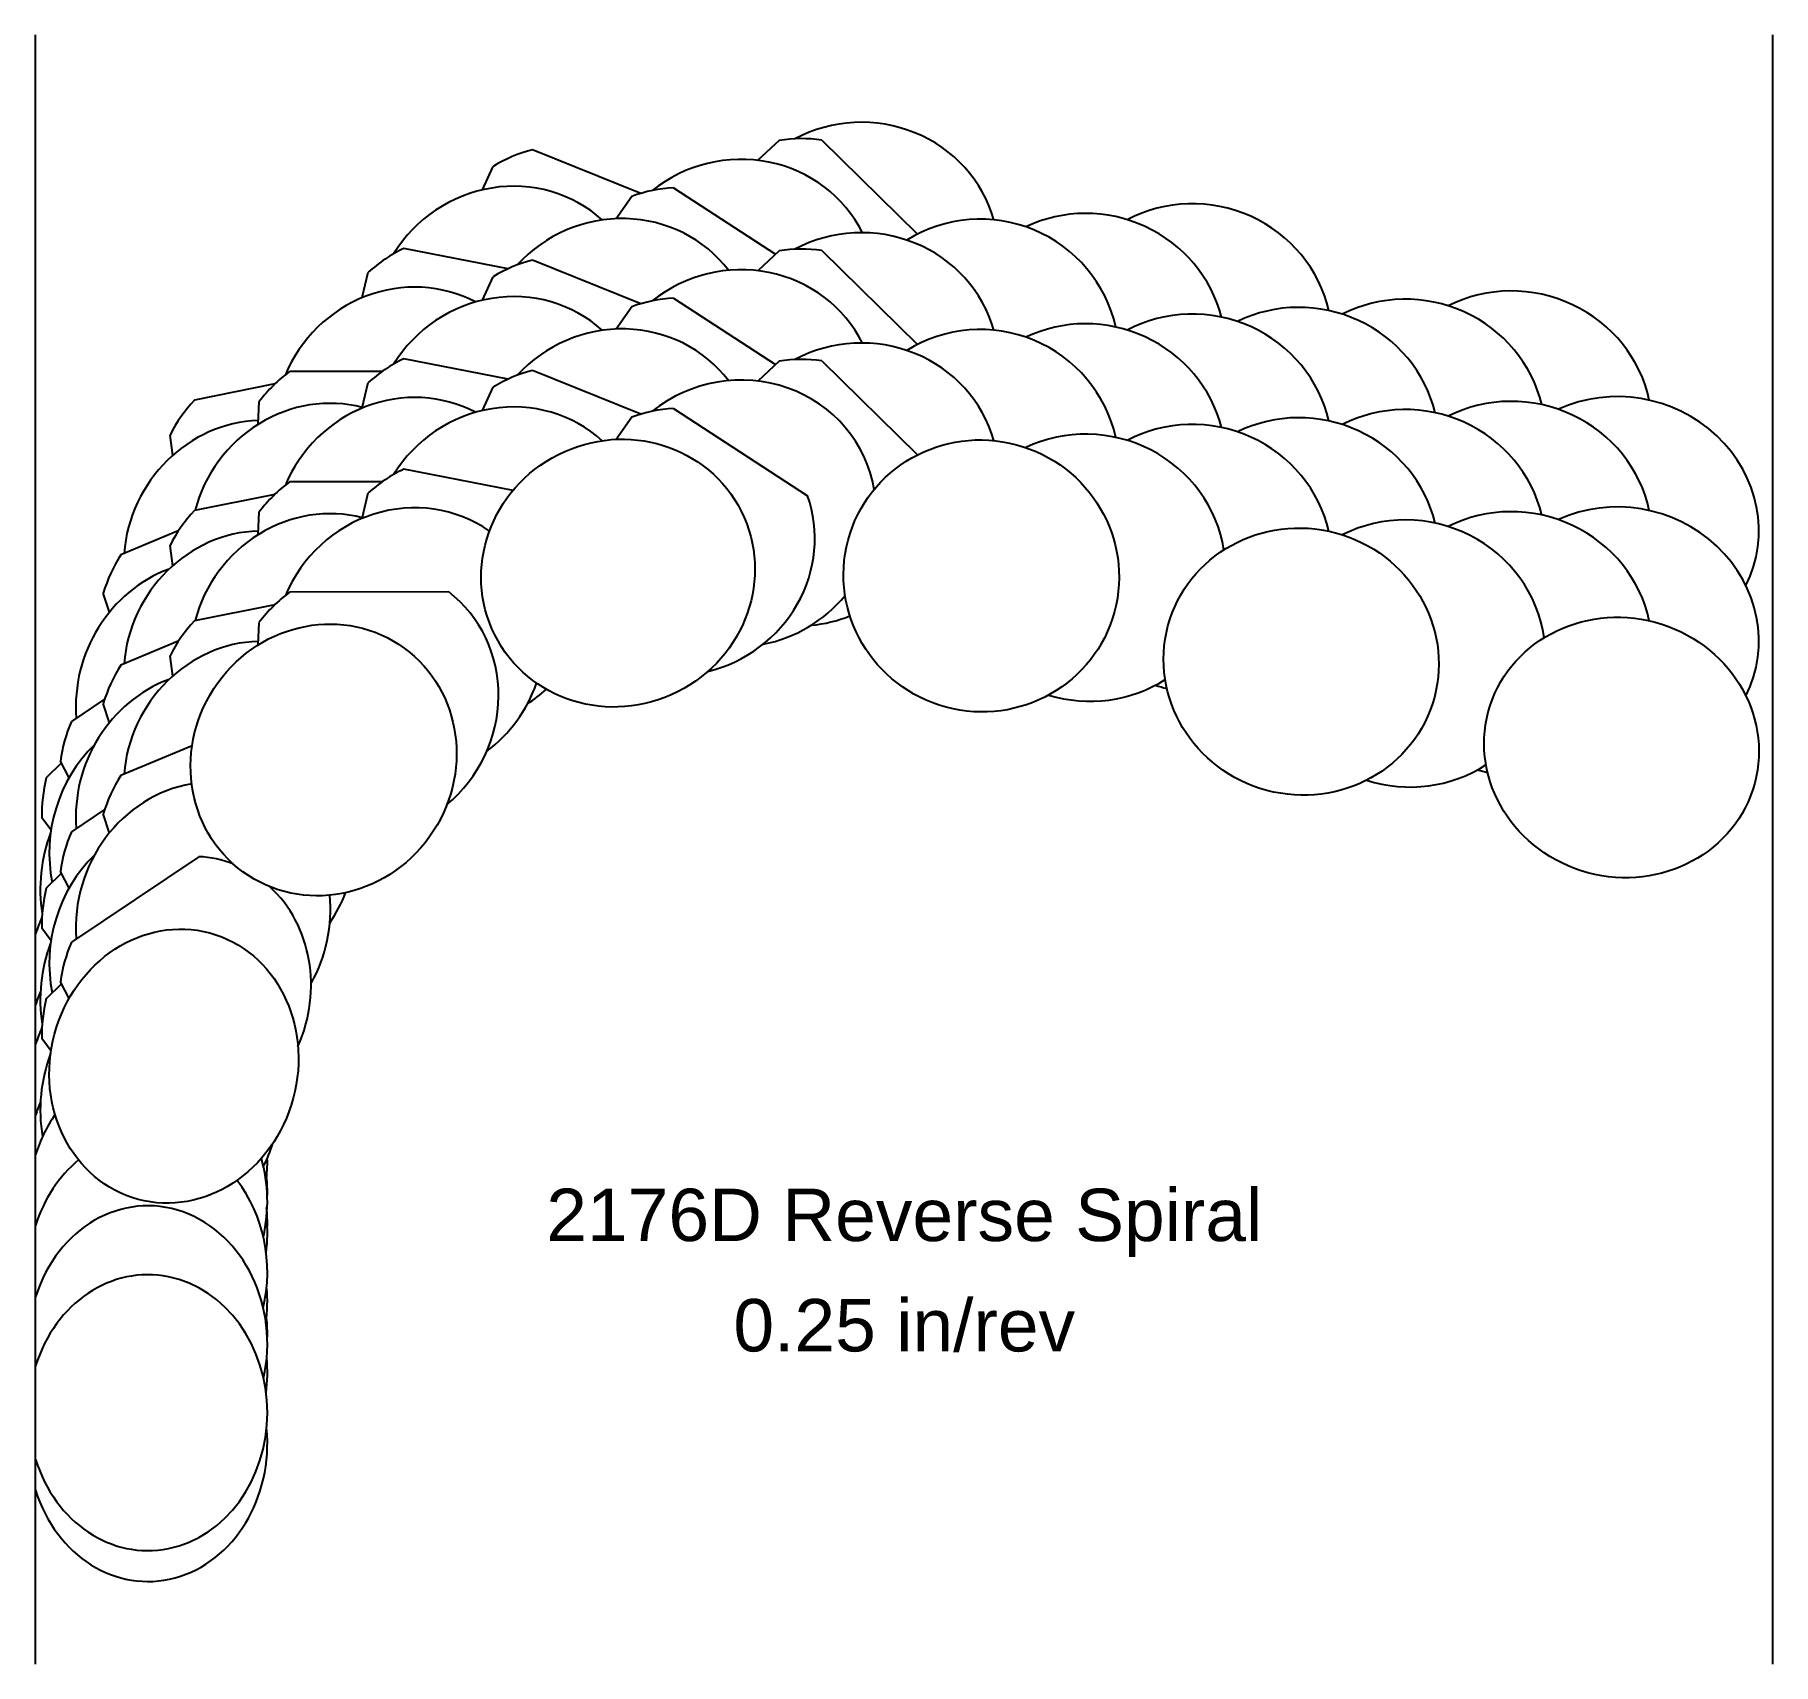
# Model space of a CAD drawing. Header units: inches. Extents: x -3.94 to 0, y -2.57 to 1.12.
import ezdxf
from ezdxf.enums import TextEntityAlignment as Align

# ---------------------------------------------------------------- set-up
doc = ezdxf.new("R2010")
doc.units = ezdxf.units.IN
doc.header["$MEASUREMENT"] = 0
for name, color, linetype, true_color in [('Blade_1', 30, 'Continuous', 0xff7f00), ('Blade_2', 7, 'Continuous', 0xcccc00), ('Blade_3', 7, 'Continuous', 0x00cc00), ('Blade_4', 7, 'Continuous', 0x00cccc), ('Blade_5', 7, 'Continuous', 0x0066cc), ('Blade_6', 190, 'Continuous', 0x7f00ff)]:
    doc.layers.add(name, color=color, linetype=linetype, true_color=true_color)
doc.layers.add('Gage_Line', color=7, linetype='Continuous')
doc.styles.get("Standard").update_dxf_attribs({"font": 'arial.ttf'})

msp = doc.modelspace()

# ---------------------------------------------------------------- linework, layer by layer
at = {"layer": 'Blade_1'}
for centre, major_axis, ratio, start_param, end_param in [((-1.7943, 0.3935), (0.3019, -0.0809), 0.984808, 6.757505, 8.681427), ((-2.6175, 0.3998), (0.2793, 0.1401), 0.963048, 6.463639, 8.232164), ((-1.0693, 0.1993), (0.3019, -0.0809), 0.965926, 6.766873, 8.588475), ((-2.6175, 0.1498), (0.2793, 0.1401), 0.963048, 6.463639, 8.232164), ((-1.7943, 0.1435), (0.3019, -0.0809), 0.984808, 6.757505, 8.681427), ((-0.3433, 0.0048), (0.3019, -0.0809), 0.939693, 6.09199, 8.57788), ((-3.2849, -0.0234), (0.1702, 0.2621), 0.948815, 6.587454, 8.191588), ((-1.0693, -0.0507), (0.3019, -0.0809), 0.965926, 6.766873, 8.588475), ((-3.2849, -0.2734), (0.1702, 0.2621), 0.948815, 6.587454, 8.191588), ((-0.3433, -0.2452), (0.3019, -0.0809), 0.939693, 6.09199, 8.57788), ((-3.6241, -0.7171), (0.0812, 0.3018), 0.896171, 7.266464, 8.363744), ((-3.6241, -0.9671), (0.0812, 0.3018), 0.896171, 7.266464, 8.363744), ((-3.6829, -1.5022), (0, 0.3125), 0.866025, 4.678463, 4.821782), ((-3.6829, -2.0022), (0, 0.3125), 0.866025, 1.916735, 7.508043), ((-3.6829, -1.7522), (0, 0.3125), 0.866025, 4.561732, 4.821782)]:
    msp.add_ellipse(centre, major_axis=major_axis, ratio=ratio, start_param=start_param, end_param=end_param, dxfattribs=at)
for centre, major_axis, ratio in [((-2.6175, -0.1002), (0.2793, 0.1401), 0.963048), ((-1.7943, -0.1065), (0.3019, -0.0809), 0.984808), ((-1.0693, -0.3007), (0.3019, -0.0809), 0.965926), ((-3.2849, -0.5234), (0.1702, 0.2621), 0.948815), ((-0.3433, -0.4952), (0.3019, -0.0809), 0.939693), ((-3.6241, -1.2171), (0.0812, 0.3018), 0.896171)]:
    msp.add_ellipse(centre, major_axis=major_axis, ratio=ratio, dxfattribs=at)
at = {"layer": 'Blade_2'}
for p, q in [((-2.5863, 0.7533), (-2.622, 0.7028)), ((-2.4916, 0.773), (-2.2607, 0.6225)), ((-2.4916, 0.523), (-2.2607, 0.3725)), ((-2.5863, 0.5033), (-2.622, 0.4528)), ((-3.152, 0.3568), (-3.3617, 0.3564)), ((-3.4331, 0.2371), (-3.4306, 0.2883)), ((-2.5863, 0.2533), (-2.622, 0.2028)), ((-2.4916, 0.273), (-2.1878, 0.0751)), ((-3.152, 0.1068), (-3.3617, 0.1064)), ((-3.4331, -0.0129), (-3.4306, 0.0383)), ((-3.0012, -0.1429), (-3.3617, -0.1436)), ((-3.4331, -0.2629), (-3.4306, -0.2117)), ((-3.781, -0.3856), (-3.8564, -0.4361)), ((-3.8618, -0.5641), (-3.8811, -0.5263)), ((-3.781, -0.6356), (-3.8564, -0.6861)), ((-3.5676, -0.7426), (-3.8564, -0.9361)), ((-3.8618, -0.8141), (-3.8811, -0.7763)), ((-3.8618, -1.0641), (-3.8811, -1.0263))]:
    msp.add_line(p, q, dxfattribs=at)
for centre, major_axis, ratio, start_param, end_param in [((-2.4823, 0.4706), (0.2882, 0.1208), 0.963726, 7.499997, 7.811257), ((-2.4823, 0.2206), (0.2882, 0.1208), 0.963726, 7.499997, 7.811257), ((-3.1918, 0.1095), (0.1865, 0.2508), 0.954517, 7.539379, 7.850762), ((-2.4823, -0.0294), (0.2882, 0.1208), 0.963726, 7.499997, 7.811257), ((-3.1918, -0.1405), (0.1865, 0.2508), 0.954517, 7.539379, 7.850762), ((-2.4823, -0.0294), (0.2882, 0.1208), 0.963726, 4.54988, 6.22518), ((-3.1918, -0.3905), (0.1865, 0.2508), 0.954517, 7.539379, 7.850762), ((-3.1918, -0.3905), (0.1865, 0.2508), 0.954517, 4.46523, 6.265596), ((-3.5986, -0.5519), (0.0975, 0.2969), 0.903577, 7.759139, 8.059724), ((-3.5986, -0.8019), (0.0975, 0.2969), 0.903577, 7.759139, 8.059724), ((-3.5986, -1.0519), (0.0975, 0.2969), 0.903577, 6.239744, 6.522893), ((-3.5986, -1.0519), (0.0975, 0.2969), 0.903577, 4.600903, 5.894285), ((-3.5986, -1.0519), (0.0975, 0.2969), 0.903577, 7.759139, 8.059724), ((-3.6829, -1.846), (0, 0.3125), 0.866025, 4.4598, 7.508043), ((-3.6829, -1.596), (0, 0.3125), 0.866025, 4.571183, 4.82882)]:
    msp.add_ellipse(centre, major_axis=major_axis, ratio=ratio, start_param=start_param, end_param=end_param, dxfattribs=at)
at = {"layer": 'Blade_3'}
for centre, major_axis, ratio, start_param, end_param in [((-2.3447, 0.5349), (0.2991, 0.0906), 0.964323, 6.446089, 8.246823), ((-1.5526, 0.4121), (0.3019, -0.0809), 0.965926, 6.779281, 8.576487), ((-2.3447, 0.2849), (0.2991, 0.0906), 0.964323, 6.446089, 8.246823), ((-3.0904, 0.2405), (0.2019, 0.2385), 0.959956, 6.492692, 8.176024), ((-0.8277, 0.2178), (0.3019, -0.0809), 0.965926, 6.765809, 8.603136), ((-1.5526, 0.1621), (0.3019, -0.0809), 0.965926, 6.779281, 8.576487), ((-2.3447, 0.0349), (0.2991, 0.0906), 0.964323, 6.158468, 8.246823), ((-3.0904, -0.0095), (0.2019, 0.2385), 0.959956, 6.492692, 8.176024), ((-0.8277, -0.0322), (0.3019, -0.0809), 0.965926, 6.765809, 8.603136), ((-1.5526, -0.0879), (0.3019, -0.0809), 0.965926, 6.687871, 8.576487), ((-3.0904, -0.2595), (0.2019, 0.2385), 0.959956, 6.369778, 8.176024), ((-0.8277, -0.2822), (0.3019, -0.0809), 0.965926, 6.671882, 8.603136), ((-3.5578, -0.3829), (0.1141, 0.2909), 0.910856, 6.961275, 8.345552), ((-2.3447, 0.0349), (0.2991, 0.0906), 0.964323, 4.608779, 5.316577), ((-3.5578, -0.6329), (0.1141, 0.2909), 0.910856, 6.961275, 8.345552), ((-3.0904, -0.2595), (0.2019, 0.2385), 0.959956, 4.476873, 5.098739), ((-1.5526, -0.0879), (0.3019, -0.0809), 0.965926, 4.676319, 5.561837), ((-0.8277, -0.2822), (0.3019, -0.0809), 0.965926, 4.661957, 5.570349), ((-3.5578, -0.8829), (0.1141, 0.2909), 0.910856, 6.779835, 8.345552), ((-3.5578, -0.8829), (0.1141, 0.2909), 0.910856, 4.560233, 5.228229), ((-3.6829, -1.184), (0, 0.3125), 0.866025, 7.403022, 7.508043), ((-3.6829, -1.434), (0, 0.3125), 0.866025, 7.403022, 7.508043), ((-3.6829, -1.684), (0, 0.3125), 0.866025, 6.903383, 7.508043), ((-3.6829, -1.434), (0, 0.3125), 0.866025, 4.568802, 4.738616), ((-3.6829, -1.684), (0, 0.3125), 0.866025, 4.450131, 5.441848)]:
    msp.add_ellipse(centre, major_axis=major_axis, ratio=ratio, start_param=start_param, end_param=end_param, dxfattribs=at)
at = {"layer": 'Blade_4'}
for p, q in [((-2.2527, 0.8801), (-2.3004, 0.835)), ((-2.1554, 0.8807), (-1.9385, 0.6678)), ((-2.8665, 0.5895), (-3.1032, 0.6353)), ((-2.1554, 0.6307), (-1.9385, 0.4178)), ((-2.2527, 0.6301), (-2.3004, 0.585)), ((-3.1973, 0.5239), (-3.1836, 0.5814)), ((-2.8665, 0.3395), (-3.1032, 0.3853)), ((-2.2527, 0.3801), (-2.3004, 0.335)), ((-2.1554, 0.3807), (-1.9385, 0.1678)), ((-3.1973, 0.2739), (-3.1836, 0.3314)), ((-3.2663, 0.2343), (-3.2662, 0.2344)), ((-2.8554, 0.0873), (-3.1032, 0.1353)), ((-3.1973, 0.0239), (-3.1836, 0.0814)), ((-3.6141, -0.0046), (-3.7441, -0.0587)), ((-3.7704, -0.189), (-3.7841, -0.1453)), ((-3.6141, -0.2546), (-3.7441, -0.3087)), ((-3.7704, -0.439), (-3.7841, -0.3953)), ((-3.5828, -0.4916), (-3.7441, -0.5587)), ((-3.7704, -0.689), (-3.7841, -0.6453))]:
    msp.add_line(p, q, dxfattribs=at)
for centre, major_axis, ratio, start_param, end_param in [((-2.206, 0.5822), (0.3068, 0.0593), 0.96483, 7.506646, 7.819874), ((-2.9816, 0.3592), (0.2227, 0.2192), 0.960767, 7.504265, 7.815919), ((-2.206, 0.3322), (0.3068, 0.0593), 0.96483, 7.506646, 7.819874), ((-2.9816, 0.1092), (0.2227, 0.2192), 0.960767, 7.504265, 7.815919), ((-2.206, 0.0822), (0.3068, 0.0593), 0.96483, 7.506646, 7.819874), ((-2.9816, -0.1408), (0.2227, 0.2192), 0.960767, 7.504265, 7.815919), ((-3.5053, -0.2225), (0.1265, 0.2858), 0.924298, 7.68306, 7.98941), ((-2.206, 0.0822), (0.3068, 0.0593), 0.96483, 4.612052, 4.902314), ((-3.5053, -0.4725), (0.1265, 0.2858), 0.924298, 7.68306, 7.98941), ((-2.9816, -0.1408), (0.2227, 0.2192), 0.960767, 4.499833, 4.672961), ((-3.5053, -0.7225), (0.1265, 0.2858), 0.924298, 7.68306, 7.98941), ((-3.5053, -0.7225), (0.1265, 0.2858), 0.924298, 4.518063, 4.765343), ((-3.6829, -1.0234), (0, 0.3125), 0.866025, 7.375364, 7.508043), ((-3.6829, -1.2734), (0, 0.3125), 0.866025, 7.375364, 7.508043), ((-3.6829, -1.5234), (0, 0.3125), 0.866025, 7.173853, 7.508043), ((-3.6829, -1.5234), (0, 0.3125), 0.866025, 4.45257, 5.030237)]:
    msp.add_ellipse(centre, major_axis=major_axis, ratio=ratio, start_param=start_param, end_param=end_param, dxfattribs=at)
at = {"layer": 'Blade_5'}
for centre, major_axis, ratio, start_param, end_param in [((-2.0676, 0.6194), (0.3113, 0.0272), 0.965239, 6.463525, 8.266829), ((-2.8656, 0.471), (0.2417, 0.198), 0.961565, 6.425126, 8.197208), ((-1.311, 0.4341), (0.3019, -0.0809), 0.965926, 6.754958, 8.618432), ((-2.0676, 0.3694), (0.3113, 0.0272), 0.965239, 6.463525, 8.266829), ((-2.8656, 0.221), (0.2417, 0.198), 0.961565, 6.425126, 8.197208), ((-0.586, 0.2399), (0.3019, -0.0809), 0.953717, 6.731057, 8.606149), ((-1.311, 0.1841), (0.3019, -0.0809), 0.965926, 6.754958, 8.618432), ((-2.0676, 0.1194), (0.3113, 0.0272), 0.965239, 6.463525, 8.266829), ((-2.8656, -0.029), (0.2417, 0.198), 0.961565, 6.425126, 8.197208), ((-0.586, -0.0101), (0.3019, -0.0809), 0.953717, 6.731057, 8.606149), ((-3.4425, -0.0628), (0.1429, 0.2779), 0.930939, 6.754426, 8.277793), ((-1.311, -0.0659), (0.3019, -0.0809), 0.965926, 6.754958, 8.618432), ((-0.586, -0.2601), (0.3019, -0.0809), 0.953717, 6.731057, 8.606149), ((-3.4425, -0.3128), (0.1429, 0.2779), 0.930939, 6.754426, 8.277793), ((-3.4425, -0.5628), (0.1429, 0.2779), 0.930939, 6.754426, 8.277793), ((-1.311, -0.0659), (0.3019, -0.0809), 0.965926, 4.675966, 4.763234), ((-0.586, -0.2601), (0.3019, -0.0809), 0.953717, 4.688716, 4.766294), ((-3.6554, -0.801), (0.0543, 0.3077), 0.864592, 7.635915, 8.234837), ((-3.6554, -1.051), (0.0543, 0.3077), 0.864592, 7.635915, 8.234837), ((-3.6554, -1.301), (0.0543, 0.3077), 0.864592, 7.635915, 8.250719), ((-3.6554, -1.301), (0.0543, 0.3077), 0.864592, 4.384487, 4.566897), ((-3.6829, -1.5721), (0, 0.3125), 0.866025, 4.674069, 4.824401), ((-3.6829, -1.8221), (0, 0.3125), 0.866025, 4.674069, 4.824401), ((-3.6829, -2.0721), (0, 0.3125), 0.866025, 1.916735, 4.824401)]:
    msp.add_ellipse(centre, major_axis=major_axis, ratio=ratio, start_param=start_param, end_param=end_param, dxfattribs=at)
at = {"layer": 'Blade_6'}
for p, q in [((-2.5656, 0.7602), (-2.8113, 0.8591)), ((-2.9244, 0.7683), (-2.9005, 0.8213)), ((-2.5656, 0.5102), (-2.8113, 0.6091)), ((-2.9244, 0.5183), (-2.9005, 0.5713)), ((-2.5656, 0.2602), (-2.8113, 0.3591)), ((-3.3952, 0.3283), (-3.5777, 0.2918)), ((-2.9244, 0.2683), (-2.9005, 0.3213)), ((-3.6267, 0.1666), (-3.6328, 0.2127)), ((-3.3952, 0.0783), (-3.5777, 0.0418)), ((-3.6267, -0.0834), (-3.6328, -0.0373)), ((-3.3952, -0.1717), (-3.5777, -0.2082)), ((-3.6267, -0.3334), (-3.6328, -0.2873)), ((-3.8791, -0.5303), (-3.9133, -0.5643)), ((-3.9026, -0.6829), (-3.9236, -0.6548)), ((-3.8791, -0.7803), (-3.9133, -0.8143)), ((-3.9026, -0.9329), (-3.9236, -0.9048)), ((-3.8791, -1.0303), (-3.9133, -1.0643)), ((-3.9026, -1.1829), (-3.9236, -1.1548))]:
    msp.add_line(p, q, dxfattribs=at)
for centre, major_axis, ratio, start_param, end_param in [((-2.744, 0.5645), (0.2591, 0.1747), 0.96233, 7.498262, 7.809832), ((-2.744, 0.3145), (0.2591, 0.1747), 0.96233, 7.498262, 7.809832), ((-2.744, 0.0645), (0.2591, 0.1747), 0.96233, 7.498262, 7.809832), ((-3.368, 0.0832), (0.1542, 0.2718), 0.942879, 7.601992, 7.911969), ((-3.368, -0.1668), (0.1542, 0.2718), 0.942879, 7.601992, 7.911969), ((-3.368, -0.4168), (0.1542, 0.2718), 0.942879, 7.601992, 7.911969), ((-3.6465, -0.6319), (0.0683, 0.3049), 0.880809, 7.829252, 8.122255), ((-3.6465, -0.8819), (0.0683, 0.3049), 0.880809, 7.829252, 8.122255), ((-3.6465, -1.1319), (0.0683, 0.3049), 0.880809, 7.829252, 8.122255), ((-3.6829, -1.9119), (0, 0.3125), 0.866025, 4.567347, 4.817963)]:
    msp.add_ellipse(centre, major_axis=major_axis, ratio=ratio, start_param=start_param, end_param=end_param, dxfattribs=at)
at = {"layer": 'Gage_Line'}
for p, q in [((-3.9375, -2.5721), (-3.9375, 1.1194)), ((0, -2.5721), (0, 1.1194))]:
    msp.add_line(p, q, dxfattribs=at)

# ---------------------------------------------------------------- texts
for s, p in [('2176D Reverse Spiral', (-1.9688, -1.5541)), ('0.25 in/rev', (-1.9688, -1.8041))]:
    msp.add_text(s, height=0.11875).set_placement(p, align=Align.MIDDLE_CENTER)

doc.saveas('drawing.dxf')
